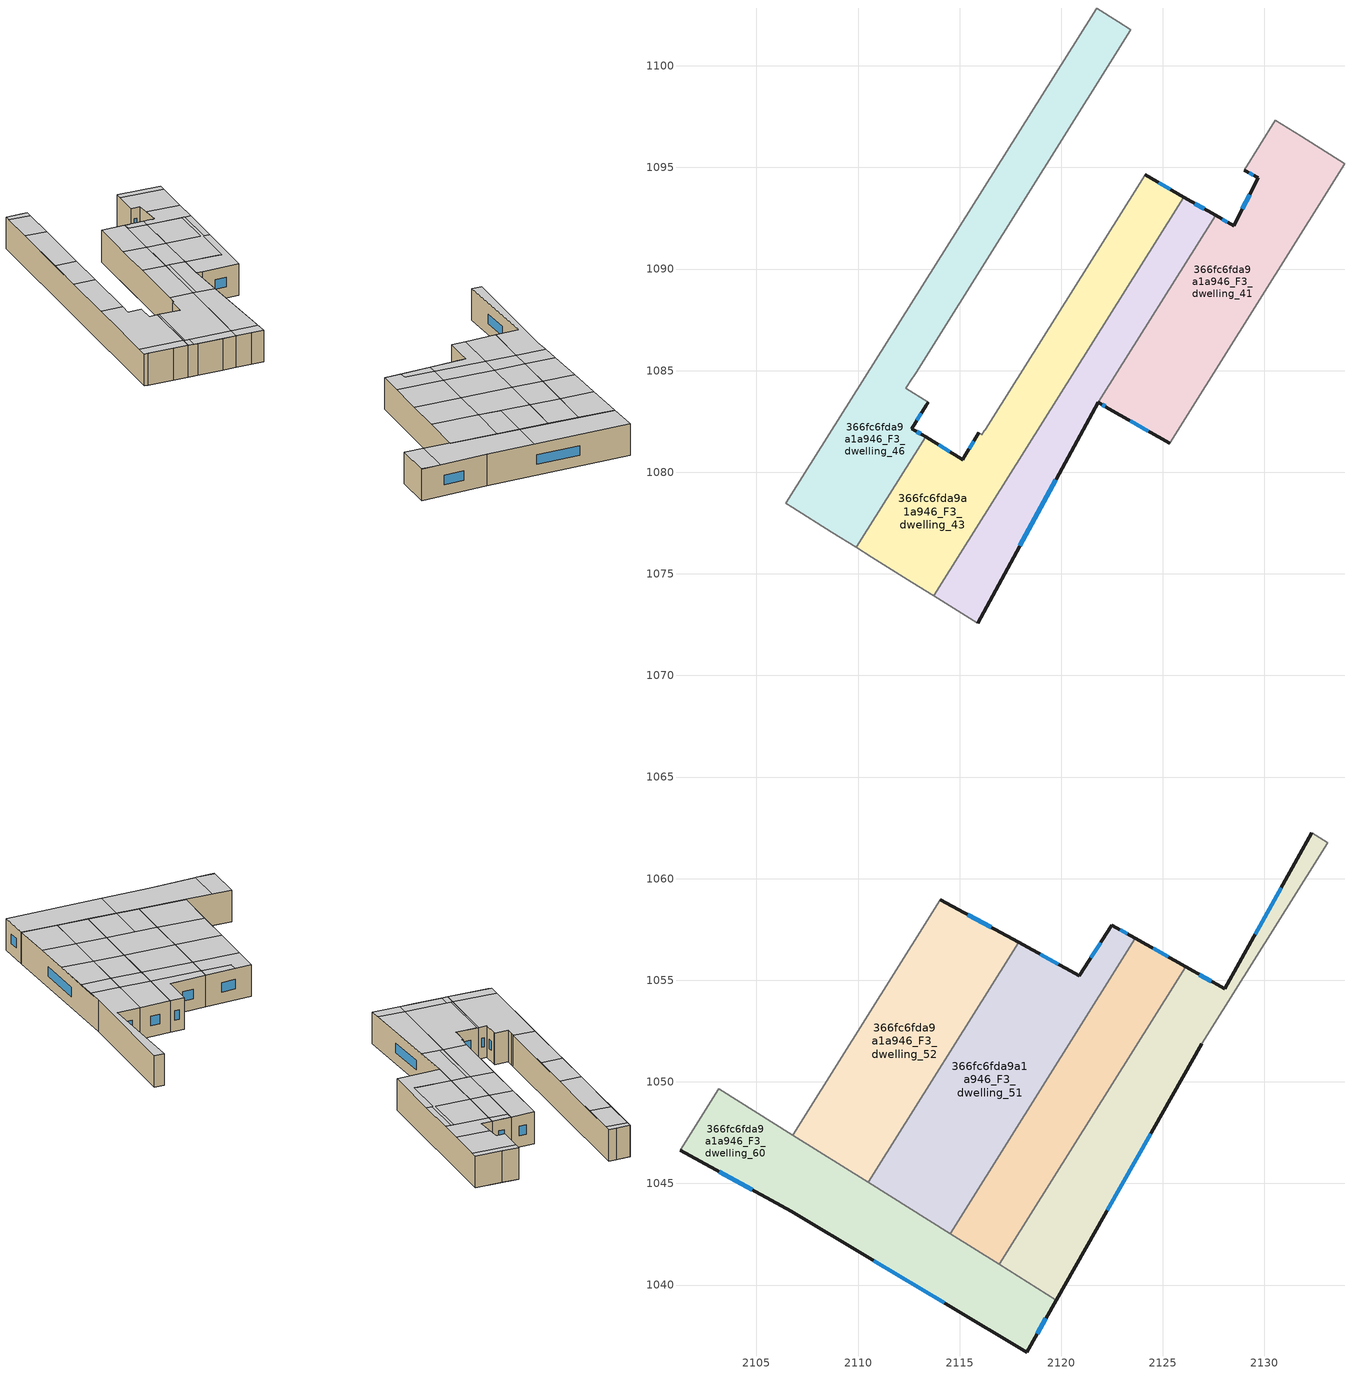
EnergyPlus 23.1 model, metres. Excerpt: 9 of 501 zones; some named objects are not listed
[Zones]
366fc6fda9a1a946_F3_dwelling_41
 floor to 366fc6fda9a1a946_F2_dwelling_41 (EU_floor_Construction): 2133.96,1095.18 2125.33,1081.42 2122.35,1083.14 2121.83,1083.44 2127.6,1092.64 2128.5,1092.13 2129.71,1094.5 2129,1094.87 2130.54,1097.33 z9
 wall outside (EU_wall_Construction): 2121.83,1083.44 2122.35,1083.14 2125.33,1081.42 / 2129,1094.87 2129.71,1094.5 2128.5,1092.13 2127.6,1092.64 z9:12
 wall to 366fc6fda9a1a946_F3_dwelling_42 (EU_wall_Construction): 2127.6,1092.64 2121.83,1083.44 z9:12
 wall to 366fc6fda9a1a946_F3_dwelling_33 (EU_wall_Construction): 2130.54,1097.33 2129,1094.87 z9:12
 wall to 366fc6fda9a1a946_F3_dwelling_40 (EU_wall_Construction): 2125.33,1081.42 2133.96,1095.18 z9:12
 wall to 366fc6fda9a1a946_F3_dwelling_31 (EU_wall_Construction): 2133.96,1095.18 2131.81,1096.53 z9:12
 wall to 366fc6fda9a1a946_F3_dwelling_32 (EU_wall_Construction): 2131.81,1096.53 2130.54,1097.33 z9:12
 window (EU_Window_Construction): 2122.01,1083.33 2122.16,1083.24 / 2128.18,1092.31 2127.91,1092.46 / 2129.28,1093.66 2128.92,1092.96 / 2129.25,1094.74 2129.46,1094.63 / 2123.39,1082.54 2124.28,1082.02 z10.05:10.95
 ceiling to 366fc6fda9a1a946_F4_dwelling_28 (EU_floor_Construction): 2128.08,1086.86 2130.17,1090.18 2130.04,1090.26 2129.97,1090.3 2127.88,1086.98 2127.87,1086.99 2125.13,1088.71 2123.07,1085.42 2125.81,1083.7 2125.89,1083.64 2125.96,1083.6 2128.03,1086.89 z12
 ceiling to 366fc6fda9a1a946_F4_dwelling_33 (EU_floor_Construction): 2131.86,1091.82 2133.64,1094.67 2130.22,1096.81 2129,1094.87 2129.71,1094.49 2129.2,1093.49 z12
 ceiling to 366fc6fda9a1a946_F4_dwelling_27 (EU_floor_Construction): 2125.33,1081.42 2128.55,1086.56 2128.08,1086.86 2128.03,1086.89 2125.96,1083.6 2123.07,1085.42 2121.83,1083.44 2122.35,1083.14 z12
 ceiling adiabatic (EU_roof_Construction): 2133.64,1094.67 2133.96,1095.18 2130.54,1097.33 2130.22,1096.81 z12
 ceiling to 366fc6fda9a1a946_F4_dwelling_31 (EU_floor_Construction): 2128.55,1086.56 2130.64,1089.88 2130.17,1090.18 2128.08,1086.86 z12
 ceiling to 366fc6fda9a1a946_F4_dwelling_30 (EU_floor_Construction): 2127.88,1086.98 2129.97,1090.3 2127.22,1092.03 2125.13,1088.71 2127.87,1086.99 z12
 ceiling to 366fc6fda9a1a946_F4_dwelling_32 (EU_floor_Construction): 2130.64,1089.88 2131.86,1091.82 2129.2,1093.49 2128.5,1092.12 2128.39,1092.19 2128.07,1092.37 2127.89,1092.47 2127.6,1092.64 2127.22,1092.03 2130.04,1090.26 2130.17,1090.18 z12
366fc6fda9a1a946_F3_dwelling_42
 floor to 366fc6fda9a1a946_F2_dwelling_42 (EU_floor_Construction): 2127.6,1092.64 2121.83,1083.44 2115.88,1072.56 2113.72,1073.92 2126.03,1093.54 z9
 wall outside (EU_wall_Construction): 2115.88,1072.56 2121.83,1083.44 / 2127.6,1092.64 2126.03,1093.54 z9:12
 wall to 366fc6fda9a1a946_F3_dwelling_43 (EU_wall_Construction): 2126.03,1093.54 2113.72,1073.92 z9:12
 wall to 366fc6fda9a1a946_F3_dwelling_55 (EU_wall_Construction): 2113.72,1073.92 2114.9,1073.18 z9:12
 wall to 366fc6fda9a1a946_F3_dwelling_54 (EU_wall_Construction): 2114.9,1073.18 2115.88,1072.56 z9:12
 window (EU_Window_Construction): 2117.97,1076.38 2119.74,1079.62 / 2127.05,1092.95 2126.58,1093.22 z10.05:10.95
 ceiling to 366fc6fda9a1a946_F4_dwelling_25 (EU_floor_Construction): 2116.39,1073.49 2120.21,1080.48 2118.51,1081.54 2114.28,1074.81 z12
 ceiling to 366fc6fda9a1a946_F4_dwelling_27 (EU_floor_Construction): 2120.21,1080.48 2121.83,1083.44 2123.07,1085.42 2121.82,1086.2 2118.79,1081.36 z12
 ceiling to 366fc6fda9a1a946_F4_dwelling_30 (EU_floor_Construction): 2125.13,1088.7 2127.22,1092.03 2125.72,1092.96 2125.96,1093.42 2123.6,1089.66 z12
 ceiling to 366fc6fda9a1a946_F4_dwelling_26 (EU_floor_Construction): 2118.79,1081.36 2121.82,1086.2 2121.54,1086.37 2118.51,1081.54 z12
 ceiling to 366fc6fda9a1a946_F4_dwelling_32 (EU_floor_Construction): 2127.22,1092.03 2127.6,1092.64 2127.59,1092.65 2127.53,1092.68 2127.32,1092.8 2127.18,1092.88 2126.54,1093.25 2126.47,1093.29 2126.28,1093.39 2126.03,1093.54 2125.98,1093.45 2125.72,1092.96 z12
 ceiling to 366fc6fda9a1a946_F4_dwelling_23 (EU_floor_Construction): 2115.88,1072.56 2116.39,1073.49 2114.28,1074.81 2113.72,1073.92 z12
 ceiling to 366fc6fda9a1a946_F4_dwelling_28 (EU_floor_Construction): 2123.07,1085.42 2125.13,1088.7 2123.6,1089.66 2121.54,1086.38 z12
366fc6fda9a1a946_F3_dwelling_43
 floor to 366fc6fda9a1a946_F2_dwelling_43 (EU_floor_Construction): 2126.03,1093.54 2113.72,1073.92 2109.91,1076.31 2113.32,1081.74 2115.15,1080.63 2115.22,1080.75 2115.94,1081.93 2116.1,1081.84 2124.12,1094.63 z9
 wall outside (EU_wall_Construction): 2126.03,1093.54 2124.12,1094.63 / 2115.94,1081.93 2115.22,1080.75 2115.15,1080.63 2113.32,1081.74 z9:12
 wall to 366fc6fda9a1a946_F3_dwelling_44 (EU_wall_Construction): 2124.12,1094.63 2116.26,1082.09 2116.22,1082.03 2116.1,1081.84 2115.94,1081.93 z9:12
 wall to 366fc6fda9a1a946_F3_dwelling_46 (EU_wall_Construction): 2113.32,1081.74 2109.91,1076.31 z9:12
 wall to 366fc6fda9a1a946_F3_dwelling_56 (EU_wall_Construction): 2110.68,1075.83 2112.64,1074.6 z9:12
 wall to 366fc6fda9a1a946_F3_dwelling_55 (EU_wall_Construction): 2112.64,1074.6 2113.72,1073.92 z9:12
 wall to 366fc6fda9a1a946_F3_dwelling_57 (EU_wall_Construction): 2109.91,1076.31 2110.68,1075.83 z9:12
 window (EU_Window_Construction): 2125.36,1093.92 2124.79,1094.25 / 2114.51,1081.02 2113.96,1081.35 / 2115.69,1081.52 2115.48,1081.17 z10.05:10.95
 ceiling to 366fc6fda9a1a946_F4_dwelling_25 (EU_floor_Construction): 2114.28,1074.81 2118.51,1081.54 2116.65,1082.71 2116.1,1081.84 2115.94,1081.93 2115.15,1080.62 2113.47,1081.65 2110.63,1077.1 z12
 ceiling to 366fc6fda9a1a946_F4_dwelling_23 (EU_floor_Construction): 2113.72,1073.92 2114.28,1074.81 2110.94,1076.9 2110.38,1076.01 z12
 ceiling to 366fc6fda9a1a946_F4_dwelling_24 (EU_floor_Construction): 2110.63,1077.1 2113.47,1081.65 2113.32,1081.74 2110.47,1077.2 z12
 ceiling to 366fc6fda9a1a946_F4_dwelling_28 (EU_floor_Construction): 2121.54,1086.38 2123.6,1089.66 2121.74,1090.83 2119.68,1087.54 z12
 ceiling to 366fc6fda9a1a946_F4_dwelling_22 (EU_floor_Construction): 2110.38,1076.01 2110.94,1076.9 2110.47,1077.2 2109.91,1076.31 z12
 ceiling to 366fc6fda9a1a946_F4_dwelling_30 (EU_floor_Construction): 2123.6,1089.66 2125.96,1093.42 2126.02,1093.54 2124.12,1094.63 2121.74,1090.83 z12
 ceiling adiabatic (EU_roof_Construction): 2118.51,1081.54 2121.54,1086.38 2119.68,1087.54 2116.65,1082.71 z12
366fc6fda9a1a946_F3_dwelling_46
 floor to 366fc6fda9a1a946_F2_dwelling_46 (EU_floor_Construction): 2123.43,1101.78 2112.36,1084.12 2113.45,1083.45 2113.36,1083.3 2112.66,1082.15 2113.32,1081.74 2109.91,1076.31 2106.45,1078.48 2121.74,1102.85 z9
 wall outside (EU_wall_Construction): 2113.32,1081.74 2112.66,1082.15 2113.36,1083.3 2113.45,1083.45 z9:12
 wall to 366fc6fda9a1a946_F3_dwelling_47 (EU_wall_Construction): 2121.74,1102.85 2106.45,1078.48 z9:12
 wall to 366fc6fda9a1a946_F3_dwelling_45 (EU_wall_Construction): 2113.45,1083.45 2112.36,1084.12 2112.68,1084.63 2112.74,1084.73 2112.83,1084.88 2123.43,1101.78 z9:12
 wall to 366fc6fda9a1a946_F3_dwelling_58 (EU_wall_Construction): 2106.76,1078.29 2108.72,1077.06 z9:12
 wall to 366fc6fda9a1a946_F3_dwelling_35 (EU_wall_Construction): 2122.81,1102.17 2121.74,1102.85 z9:12
 wall to 366fc6fda9a1a946_F3_dwelling_57 (EU_wall_Construction): 2108.72,1077.06 2109.91,1076.31 z9:12
 wall to 366fc6fda9a1a946_F3_dwelling_59 (EU_wall_Construction): 2106.45,1078.48 2106.76,1078.29 z9:12
 wall to 366fc6fda9a1a946_F3_dwelling_34 (EU_wall_Construction): 2123.43,1101.78 2122.81,1102.17 z9:12
 window (EU_Window_Construction): 2112.9,1082.55 2113.11,1082.89 / 2113.09,1081.88 2112.89,1082 z10.05:10.95
 ceiling to 366fc6fda9a1a946_F4_dwelling_24 (EU_floor_Construction): 2110.47,1077.2 2113.32,1081.74 2112.66,1082.14 2113.36,1083.3 2113.45,1083.45 2112.36,1084.12 2112.93,1085.04 2111.24,1086.1 2107.01,1079.37 z12
 ceiling to 366fc6fda9a1a946_F4_dwelling_30 (EU_floor_Construction): 2118.03,1093.16 2121.33,1098.43 2119.63,1099.49 2116.33,1094.22 z12
 ceiling to 366fc6fda9a1a946_F4_dwelling_33 (EU_floor_Construction): 2121.33,1098.43 2123.11,1101.27 2121.42,1102.33 2119.63,1099.49 z12
 ceiling to 366fc6fda9a1a946_F4_dwelling_26 (EU_floor_Construction): 2112.93,1085.04 2115.96,1089.87 2114.27,1090.94 2111.24,1086.1 z12
 ceiling to 366fc6fda9a1a946_F4_dwelling_28 (EU_floor_Construction): 2115.96,1089.87 2118.03,1093.16 2116.33,1094.22 2114.27,1090.94 z12
 ceiling adiabatic (EU_roof_Construction): 2123.11,1101.27 2123.43,1101.78 2121.74,1102.85 2121.42,1102.33 z12
 ceiling to 366fc6fda9a1a946_F4_dwelling_22 (EU_floor_Construction): 2109.91,1076.31 2110.47,1077.2 2107.01,1079.37 2106.45,1078.48 z12
366fc6fda9a1a946_F3_dwelling_49
 floor to 366fc6fda9a1a946_F2_dwelling_49 (EU_floor_Construction): 2133.11,1061.76 2126.91,1051.87 2119.76,1039.25 2116.95,1041.01 2126.13,1055.66 2128.05,1054.58 2132.33,1062.25 z9
 wall outside (EU_wall_Construction): 2119.76,1039.25 2126.91,1051.87 / 2132.33,1062.25 2128.05,1054.58 2126.13,1055.66 z9:12
 wall to 366fc6fda9a1a946_F3_dwelling_50 (EU_wall_Construction): 2126.13,1055.66 2116.95,1041.01 z9:12
 wall to 366fc6fda9a1a946_F3_dwelling_48 (EU_wall_Construction): 2126.91,1051.87 2133.11,1061.76 2132.33,1062.25 z9:12
 wall to 366fc6fda9a1a946_F3_dwelling_60 (EU_wall_Construction): 2116.95,1041.01 2119.76,1039.25 z9:12
 window (EU_Window_Construction): 2122.26,1043.67 2124.4,1047.44 / 2127.37,1054.96 2126.8,1055.28 / 2130.83,1059.56 2129.55,1057.27 z10.05:10.95
 ceiling to 366fc6fda9a1a946_F4_dwelling_13 (EU_floor_Construction): 2119.76,1039.25 2121.69,1042.66 2119.03,1044.33 2116.95,1041.01 z12
 ceiling to 366fc6fda9a1a946_F4_dwelling_15 (EU_floor_Construction): 2121.69,1042.66 2123.48,1045.83 2120.96,1047.41 2119.03,1044.33 z12
 ceiling to 366fc6fda9a1a946_F4_dwelling_19 (EU_floor_Construction): 2126.91,1051.87 2133.11,1061.76 2132.33,1062.25 2128.05,1054.58 2126.13,1055.66 2123.87,1052.05 2126.19,1050.6 z12
 ceiling to 366fc6fda9a1a946_F4_dwelling_17 (EU_floor_Construction): 2123.48,1045.83 2125.28,1049.01 2122.9,1050.5 2120.96,1047.41 z12
 ceiling to 366fc6fda9a1a946_F4_dwelling_18 (EU_floor_Construction): 2125.28,1049.01 2126.19,1050.6 2123.87,1052.05 2122.9,1050.5 z12
366fc6fda9a1a946_F3_dwelling_50
 floor to 366fc6fda9a1a946_F2_dwelling_50 (EU_floor_Construction): 2126.13,1055.66 2116.95,1041.01 2114.54,1042.53 2123.65,1057.06 z9
 wall outside (EU_wall_Construction): 2126.13,1055.66 2123.65,1057.06 z9:12
 wall to 366fc6fda9a1a946_F3_dwelling_51 (EU_wall_Construction): 2123.65,1057.06 2114.54,1042.53 z9:12
 wall to 366fc6fda9a1a946_F3_dwelling_60 (EU_wall_Construction): 2114.54,1042.53 2116.95,1041.01 z9:12
 window (EU_Window_Construction): 2125.26,1056.15 2124.52,1056.57 z10.05:10.95
 ceiling to 366fc6fda9a1a946_F4_dwelling_19 (EU_floor_Construction): 2123.87,1052.05 2126.13,1055.66 2123.65,1057.06 2121.46,1053.57 z12
 ceiling to 366fc6fda9a1a946_F4_dwelling_15 (EU_floor_Construction): 2119.03,1044.33 2120.96,1047.41 2118.55,1048.92 2116.62,1045.84 z12
 ceiling to 366fc6fda9a1a946_F4_dwelling_17 (EU_floor_Construction): 2120.96,1047.41 2122.9,1050.5 2120.49,1052.01 2118.55,1048.92 z12
 ceiling adiabatic (EU_roof_Construction): 2116.95,1041.01 2119.03,1044.33 2116.62,1045.84 2114.54,1042.53 z12
 ceiling to 366fc6fda9a1a946_F4_dwelling_18 (EU_floor_Construction): 2122.9,1050.5 2123.87,1052.05 2121.46,1053.57 2120.49,1052.01 z12
366fc6fda9a1a946_F3_dwelling_51
 floor to 366fc6fda9a1a946_F2_dwelling_51 (EU_floor_Construction): 2123.65,1057.06 2114.54,1042.53 2110.5,1045.05 2117.91,1056.86 2120.9,1055.23 2122.5,1057.72 z9
 wall outside (EU_wall_Construction): 2123.65,1057.06 2122.5,1057.72 2120.9,1055.23 2117.91,1056.86 z9:12
 wall to 366fc6fda9a1a946_F3_dwelling_52 (EU_wall_Construction): 2117.91,1056.86 2110.5,1045.05 z9:12
 wall to 366fc6fda9a1a946_F3_dwelling_60 (EU_wall_Construction): 2110.5,1045.05 2114.54,1042.53 z9:12
 window (EU_Window_Construction): 2119.85,1055.8 2118.96,1056.29 / 2121.94,1056.84 2121.46,1056.1 / 2123.25,1057.29 2122.9,1057.49 z10.05:10.95
 ceiling to 366fc6fda9a1a946_F4_dwelling_15 (EU_floor_Construction): 2116.62,1045.84 2118.55,1048.92 2114.52,1051.45 2112.59,1048.37 z12
 ceiling to 366fc6fda9a1a946_F4_dwelling_17 (EU_floor_Construction): 2118.55,1048.92 2120.49,1052.01 2116.46,1054.54 2114.52,1051.45 z12
 ceiling to 366fc6fda9a1a946_F4_dwelling_11 (EU_floor_Construction): 2112.24,1043.96 2114.32,1047.28 2112.59,1048.37 2110.5,1045.05 z12
 ceiling adiabatic (EU_roof_Construction): 2114.54,1042.53 2116.62,1045.84 2112.59,1048.37 2114.32,1047.28 2112.24,1043.96 2110.5,1045.05 z12
 ceiling to 366fc6fda9a1a946_F4_dwelling_19 (EU_floor_Construction): 2121.46,1053.57 2123.65,1057.06 2122.5,1057.72 2120.9,1055.23 2120.77,1055.3 2120.5,1055.44 2120.42,1055.49 2117.91,1056.86 2117.43,1056.1 z12
 ceiling to 366fc6fda9a1a946_F4_dwelling_18 (EU_floor_Construction): 2120.49,1052.01 2121.46,1053.57 2117.43,1056.1 2116.46,1054.54 z12
366fc6fda9a1a946_F3_dwelling_52
 floor to 366fc6fda9a1a946_F2_dwelling_52 (EU_floor_Construction): 2117.91,1056.86 2110.5,1045.05 2106.79,1047.38 2114.05,1058.97 z9
 wall outside (EU_wall_Construction): 2117.91,1056.86 2114.05,1058.97 z9:12
 wall to 366fc6fda9a1a946_F3_dwelling_53 (EU_wall_Construction): 2114.05,1058.97 2106.79,1047.38 z9:12
 wall to 366fc6fda9a1a946_F3_dwelling_60 (EU_wall_Construction): 2106.79,1047.38 2110.5,1045.05 z9:12
 window (EU_Window_Construction): 2116.56,1057.6 2115.4,1058.23 z10.05:10.95
 ceiling to 366fc6fda9a1a946_F4_dwelling_17 (EU_floor_Construction): 2114.52,1051.45 2116.46,1054.54 2112.74,1056.87 2110.8,1053.78 z12
 ceiling to 366fc6fda9a1a946_F4_dwelling_11 (EU_floor_Construction): 2110.5,1045.05 2112.59,1048.37 2108.87,1050.7 2106.79,1047.39 z12
 ceiling to 366fc6fda9a1a946_F4_dwelling_15 (EU_floor_Construction): 2112.59,1048.37 2114.52,1051.45 2110.8,1053.78 2108.87,1050.7 z12
 ceiling to 366fc6fda9a1a946_F4_dwelling_18 (EU_floor_Construction): 2116.46,1054.54 2117.43,1056.1 2115.04,1057.59 2115.39,1058.23 2114.05,1058.96 2112.74,1056.87 z12
 ceiling to 366fc6fda9a1a946_F4_dwelling_19 (EU_floor_Construction): 2117.43,1056.1 2117.91,1056.86 2115.39,1058.23 2115.04,1057.59 z12
 roof outside (EU_roof_Construction): 2117.91,1056.86 2114.05,1058.97 2115.39,1058.23 z12
366fc6fda9a1a946_F3_dwelling_60
 floor to 366fc6fda9a1a946_F2_dwelling_60 (EU_floor_Construction): 2119.76,1039.25 2118.31,1036.71 2106.72,1043.63 2101.25,1046.64 2103.15,1049.67 z9
 wall outside (EU_wall_Construction): 2101.25,1046.64 2106.72,1043.63 2118.31,1036.71 2119.76,1039.25 z9:12
 wall to 366fc6fda9a1a946_F3_dwelling_61 (EU_wall_Construction): 2103.15,1049.67 2101.25,1046.64 z9:12
 wall to 366fc6fda9a1a946_F3_dwelling_53 (EU_wall_Construction): 2106.79,1047.39 2103.15,1049.67 z9:12
 window (EU_Window_Construction): 2103.16,1045.58 2104.8,1044.68 / 2118.82,1037.6 2119.25,1038.36 / 2110.78,1041.2 2114.25,1039.13 z10.05:10.95
 ceiling to 366fc6fda9a1a946_F4_dwelling_11 (EU_floor_Construction): 2110.58,1041.32 2112.24,1043.96 2104.69,1048.7 2102.84,1045.76 2106.72,1043.63 z12
 ceiling adiabatic (EU_roof_Construction): 2118.31,1036.71 2119.76,1039.25 2112.24,1043.96 2110.58,1041.32 z12
 ceiling to 366fc6fda9a1a946_F4_dwelling_10 (EU_floor_Construction): 2102.84,1045.76 2104.69,1048.7 2103.15,1049.67 2101.3,1046.72 2102.75,1045.81 z12
 ceiling to 366fc6fda9a1a946_F4_dwelling_9 (EU_floor_Construction): 2102.75,1045.81 2101.3,1046.72 2101.25,1046.64 z12
[Building]
EU S2 Campaign: North Axis=0; Terrain=City; Solar Distribution=FullExterior
[Site:Location]
Bologna: Latitude=44.5; Longitude=11.25; Time Zone=1; Elevation=37
[SizingPeriod:WeatherFileDays]
AnnualSizingPeriod: Begin Month=1; Begin Day of Month=1; End Month=12; End Day of Month=31; Day of Week for Start Day=Monday; Use Weather File Daylight Saving Period=No; Use Weather File Rain and Snow Indicators=No
[MATERIAL]
EU_InternalMass_Material: Roughness=MediumRough; Thickness=0.1; Conductivity=1; Density=1800; Specific Heat=900; Thermal Absorptance=0.9; Solar Absorptance=0.7; Visible Absorptance=0.7
[MATERIAL:NOMASS] Roughness=MediumRough; Thermal Absorptance=0.9; Solar Absorptance=0.7; Visible Absorptance=0.7
Name | Thermal Resistance
EU_wall_NoMass | 0.890213
EU_roof_NoMass | 0.636128
EU_floor_NoMass | 0.79516
[WINDOWMATERIAL:SIMPLEGLAZINGSYSTEM]
EU_Window_SimpleGlazing: UFactor=4.49146; Solar Heat Gain Coefficient=0.85; Visible Transmittance=0.85
[CONSTRUCTION]
EU_wall_Construction: EU_wall_NoMass
EU_roof_Construction: EU_roof_NoMass
EU_floor_Construction: EU_floor_NoMass
EU_Window_Construction: EU_Window_SimpleGlazing
EU_InternalMass_Construction: EU_InternalMass_Material
[ZONE] Type=1; Multiplier=1; Ceiling Height=autocalculate; Floor Area=autocalculate; Part of Total Floor Area=Yes
Name | Volume
366fc6fda9a1a946_F3_dwelling_41 | 190.408
366fc6fda9a1a946_F3_dwelling_42 | 139.366
366fc6fda9a1a946_F3_dwelling_43 | 197.583
366fc6fda9a1a946_F3_dwelling_46 | 218.781
366fc6fda9a1a946_F3_dwelling_49 | 171.408
366fc6fda9a1a946_F3_dwelling_50 | 146.943
366fc6fda9a1a946_F3_dwelling_51 | 212.953
366fc6fda9a1a946_F3_dwelling_52 | 181.666
366fc6fda9a1a946_F3_dwelling_60 | 187.446
[INTERNALMASS] Construction=EU_InternalMass_Construction
Name | Zone or ZoneList | Surface Area
366fc6fda9a1a946_F3_dwelling_41_EU_InternalMass | 366fc6fda9a1a946_F3_dwelling_41 | 63.4692
366fc6fda9a1a946_F3_dwelling_42_EU_InternalMass | 366fc6fda9a1a946_F3_dwelling_42 | 46.4546
366fc6fda9a1a946_F3_dwelling_43_EU_InternalMass | 366fc6fda9a1a946_F3_dwelling_43 | 65.86
366fc6fda9a1a946_F3_dwelling_46_EU_InternalMass | 366fc6fda9a1a946_F3_dwelling_46 | 72.9262
366fc6fda9a1a946_F3_dwelling_49_EU_InternalMass | 366fc6fda9a1a946_F3_dwelling_49 | 57.1354
366fc6fda9a1a946_F3_dwelling_50_EU_InternalMass | 366fc6fda9a1a946_F3_dwelling_50 | 48.981
366fc6fda9a1a946_F3_dwelling_51_EU_InternalMass | 366fc6fda9a1a946_F3_dwelling_51 | 70.9843
366fc6fda9a1a946_F3_dwelling_52_EU_InternalMass | 366fc6fda9a1a946_F3_dwelling_52 | 60.5554
366fc6fda9a1a946_F3_dwelling_60_EU_InternalMass | 366fc6fda9a1a946_F3_dwelling_60 | 62.4819
[OTHEREQUIPMENT] Fuel Type=Electricity; Design Level Calculation Method=Watts/Area; Power per Zone Floor Area=1; Fraction Latent=0; Fraction Radiant=0; Fraction Lost=0; Carbon Dioxide Generation Rate=0; EndUse Subcategory=EU_Step8_InternalGains
Name | Zone or ZoneList or Space or SpaceList | Schedule
EU_Step8_InternalGain_366fc6fda9a1a946_F3_dwelling_41_f000 | 366fc6fda9a1a946_F3_dwelling_41 | EU_Step8_GainSchedule_366fc6fda9a1a946_F3_dwelling_41_f000
EU_Step8_InternalGain_366fc6fda9a1a946_F3_dwelling_42_f000 | 366fc6fda9a1a946_F3_dwelling_42 | EU_Step8_GainSchedule_366fc6fda9a1a946_F3_dwelling_42_f000
EU_Step8_InternalGain_366fc6fda9a1a946_F3_dwelling_43_f000 | 366fc6fda9a1a946_F3_dwelling_43 | EU_Step8_GainSchedule_366fc6fda9a1a946_F3_dwelling_43_f000
EU_Step8_InternalGain_366fc6fda9a1a946_F3_dwelling_46_f000 | 366fc6fda9a1a946_F3_dwelling_46 | EU_Step8_GainSchedule_366fc6fda9a1a946_F3_dwelling_46_f000
EU_Step8_InternalGain_366fc6fda9a1a946_F3_dwelling_49_f000 | 366fc6fda9a1a946_F3_dwelling_49 | EU_Step8_GainSchedule_366fc6fda9a1a946_F3_dwelling_49_f000
EU_Step8_InternalGain_366fc6fda9a1a946_F3_dwelling_50_f000 | 366fc6fda9a1a946_F3_dwelling_50 | EU_Step8_GainSchedule_366fc6fda9a1a946_F3_dwelling_50_f000
EU_Step8_InternalGain_366fc6fda9a1a946_F3_dwelling_51_f000 | 366fc6fda9a1a946_F3_dwelling_51 | EU_Step8_GainSchedule_366fc6fda9a1a946_F3_dwelling_51_f000
EU_Step8_InternalGain_366fc6fda9a1a946_F3_dwelling_52_f000 | 366fc6fda9a1a946_F3_dwelling_52 | EU_Step8_GainSchedule_366fc6fda9a1a946_F3_dwelling_52_f000
EU_Step8_InternalGain_366fc6fda9a1a946_F3_dwelling_60_f000 | 366fc6fda9a1a946_F3_dwelling_60 | EU_Step8_GainSchedule_366fc6fda9a1a946_F3_dwelling_60_f000
[ZONEVENTILATION:DESIGNFLOWRATE] Schedule=EU_AlwaysOn; Design Flow Rate Calculation Method=AirChanges/Hour; Air Changes per Hour=0.718634; Ventilation Type=Natural; Fan Pressure Rise=0; Fan Total Efficiency=1; Constant Term Coefficient=1; Temperature Term Coefficient=0; Velocity Term Coefficient=0; Velocity Squared Term Coefficient=0; Minimum Indoor Temperature=-100; Maximum Indoor Temperature=100; Delta Temperature=-100; Minimum Outdoor Temperature=-100; Maximum Outdoor Temperature=100; Maximum Wind Speed=40
Name | Zone or ZoneList or Space or SpaceList
EU_ConstantAir_366fc6fda9a1a946_F3_dwelling_41 | 366fc6fda9a1a946_F3_dwelling_41
EU_ConstantAir_366fc6fda9a1a946_F3_dwelling_42 | 366fc6fda9a1a946_F3_dwelling_42
EU_ConstantAir_366fc6fda9a1a946_F3_dwelling_43 | 366fc6fda9a1a946_F3_dwelling_43
EU_ConstantAir_366fc6fda9a1a946_F3_dwelling_46 | 366fc6fda9a1a946_F3_dwelling_46
EU_ConstantAir_366fc6fda9a1a946_F3_dwelling_49 | 366fc6fda9a1a946_F3_dwelling_49
EU_ConstantAir_366fc6fda9a1a946_F3_dwelling_50 | 366fc6fda9a1a946_F3_dwelling_50
EU_ConstantAir_366fc6fda9a1a946_F3_dwelling_51 | 366fc6fda9a1a946_F3_dwelling_51
EU_ConstantAir_366fc6fda9a1a946_F3_dwelling_52 | 366fc6fda9a1a946_F3_dwelling_52
EU_ConstantAir_366fc6fda9a1a946_F3_dwelling_60 | 366fc6fda9a1a946_F3_dwelling_60
[HVACTEMPLATE:ZONE:IDEALLOADSAIRSYSTEM] System Availability Schedule=EU_AlwaysOn; Maximum Heating Supply Air Temperature=50; Minimum Cooling Supply Air Temperature=13; Maximum Heating Supply Air Humidity Ratio=0.0156; Minimum Cooling Supply Air Humidity Ratio=0.0077; Heating Limit=NoLimit; Cooling Limit=NoLimit; Heating Availability Schedule=EU_AlwaysOn; Cooling Availability Schedule=EU_CoolingOff; Dehumidification Control Type=ConstantSensibleHeatRatio; Cooling Sensible Heat Ratio=0.7; Dehumidification Setpoint=60; Humidification Control Type=None; Humidification Setpoint=30; Outdoor Air Method=None; Outdoor Air Flow Rate per Person=0.00944; Outdoor Air Flow Rate per Zone Floor Area=0; Outdoor Air Flow Rate per Zone=0; Demand Controlled Ventilation Type=None; Outdoor Air Economizer Type=NoEconomizer; Heat Recovery Type=None; Sensible Heat Recovery Effectiveness=0.7; Latent Heat Recovery Effectiveness=0.65
Name | Template Thermostat
366fc6fda9a1a946_F3_dwelling_41 | EU_HeatOnly_366fc6fda9a1a946_F3_dwelling_41
366fc6fda9a1a946_F3_dwelling_42 | EU_HeatOnly_366fc6fda9a1a946_F3_dwelling_42
366fc6fda9a1a946_F3_dwelling_43 | EU_HeatOnly_366fc6fda9a1a946_F3_dwelling_43
366fc6fda9a1a946_F3_dwelling_46 | EU_HeatOnly_366fc6fda9a1a946_F3_dwelling_46
366fc6fda9a1a946_F3_dwelling_49 | EU_HeatOnly_366fc6fda9a1a946_F3_dwelling_49
366fc6fda9a1a946_F3_dwelling_50 | EU_HeatOnly_366fc6fda9a1a946_F3_dwelling_50
366fc6fda9a1a946_F3_dwelling_51 | EU_HeatOnly_366fc6fda9a1a946_F3_dwelling_51
366fc6fda9a1a946_F3_dwelling_52 | EU_HeatOnly_366fc6fda9a1a946_F3_dwelling_52
366fc6fda9a1a946_F3_dwelling_60 | EU_HeatOnly_366fc6fda9a1a946_F3_dwelling_60
[SIZING:ZONE] Zone Cooling Design Supply Air Temperature Input Method=SupplyAirTemperature; Zone Cooling Design Supply Air Temperature=13; Zone Heating Design Supply Air Temperature Input Method=SupplyAirTemperature; Zone Heating Design Supply Air Temperature=50; Zone Cooling Design Supply Air Humidity Ratio=0.008; Zone Heating Design Supply Air Humidity Ratio=0.008; Cooling Design Air Flow Method=DesignDay; Cooling Design Air Flow Rate=0; Cooling Minimum Air Flow per Zone Floor Area=0.000762; Cooling Minimum Air Flow=0; Cooling Minimum Air Flow Fraction=0.2; Heating Design Air Flow Method=DesignDay; Heating Design Air Flow Rate=0; Heating Maximum Air Flow per Zone Floor Area=0.002032; Heating Maximum Air Flow=0.141576; Heating Maximum Air Flow Fraction=0.3; Account for Dedicated Outdoor Air System=No; Dedicated Outdoor Air System Control Strategy=NeutralSupplyAir; Dedicated Outdoor Air Low Setpoint Temperature for Design=autosize; Dedicated Outdoor Air High Setpoint Temperature for Design=autosize; Zone Load Sizing Method=Sensible Load Only No Latent Load; Zone Latent Cooling Design Supply Air Humidity Ratio Input Method=HumidityRatioDifference; Zone Cooling Design Supply Air Humidity Ratio Difference=0.005; Zone Latent Heating Design Supply Air Humidity Ratio Input Method=HumidityRatioDifference; Zone Humidification Design Supply Air Humidity Ratio Difference=0.005
366fc6fda9a1a946_F3_dwelling_41; 366fc6fda9a1a946_F3_dwelling_42; 366fc6fda9a1a946_F3_dwelling_43; 366fc6fda9a1a946_F3_dwelling_46; 366fc6fda9a1a946_F3_dwelling_49; 366fc6fda9a1a946_F3_dwelling_50; 366fc6fda9a1a946_F3_dwelling_51; 366fc6fda9a1a946_F3_dwelling_52; 366fc6fda9a1a946_F3_dwelling_60
[SCHEDULE:CONSTANT]
Name | Hourly Value
EU_AlwaysOn | 1
EU_CoolingOff | 0
[SCHEDULE:FILE] Column Number=1; Rows to Skip at Top=0; Number of Hours of Data=8760; Column Separator=Comma; Interpolate to Timestep=No; Minutes per Item=60; Adjust Schedule for Daylight Savings=Yes
Name | File
EU_Step8_GainSchedule_366fc6fda9a1a946_F3_dwelling_41_f000 | ../../schedules/366fc6fda9a1a946/366fc6fda9a1a946_F3_dwelling_41_f000_gain.csv
EU_Step8_GainSchedule_366fc6fda9a1a946_F3_dwelling_42_f000 | ../../schedules/366fc6fda9a1a946/366fc6fda9a1a946_F3_dwelling_42_f000_gain.csv
EU_Step8_GainSchedule_366fc6fda9a1a946_F3_dwelling_43_f000 | ../../schedules/366fc6fda9a1a946/366fc6fda9a1a946_F3_dwelling_43_f000_gain.csv
EU_Step8_GainSchedule_366fc6fda9a1a946_F3_dwelling_46_f000 | ../../schedules/366fc6fda9a1a946/366fc6fda9a1a946_F3_dwelling_46_f000_gain.csv
EU_Step8_GainSchedule_366fc6fda9a1a946_F3_dwelling_49_f000 | ../../schedules/366fc6fda9a1a946/366fc6fda9a1a946_F3_dwelling_49_f000_gain.csv
EU_Step8_GainSchedule_366fc6fda9a1a946_F3_dwelling_50_f000 | ../../schedules/366fc6fda9a1a946/366fc6fda9a1a946_F3_dwelling_50_f000_gain.csv
EU_Step8_GainSchedule_366fc6fda9a1a946_F3_dwelling_51_f000 | ../../schedules/366fc6fda9a1a946/366fc6fda9a1a946_F3_dwelling_51_f000_gain.csv
EU_Step8_GainSchedule_366fc6fda9a1a946_F3_dwelling_52_f000 | ../../schedules/366fc6fda9a1a946/366fc6fda9a1a946_F3_dwelling_52_f000_gain.csv
EU_Step8_GainSchedule_366fc6fda9a1a946_F3_dwelling_60_f000 | ../../schedules/366fc6fda9a1a946/366fc6fda9a1a946_F3_dwelling_60_f000_gain.csv
